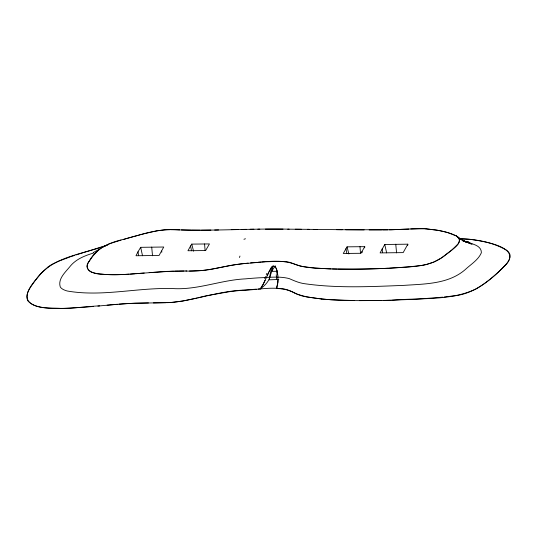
<?xml version="1.0" encoding="UTF-8"?>
<svg xmlns="http://www.w3.org/2000/svg" width="537" height="537" viewBox="0 0 537 537"><rect width="100%" height="100%" fill="white"/><g stroke="black" fill="none" stroke-linecap="round" stroke-linejoin="round"><path stroke-width="0.81" d="M280.046 288.671L276.468 288.53L277.904 282.207L277.911 275.454L276.602 269.292L275.528 267.245L274.353 266.292A1.611 1.53 -38.5 0 0 273.528 266.218L272.789 266.5M364.69 247.846L364.744 246.658L347.063 246.845L343.264 253.471L360.945 253.283L364.744 246.658M278.045 280.207L277.569 284.597L276.468 288.53L277.3 287.872M407.724 245.328L407.845 244.181L384.767 244.483L380.089 252.907L403.166 252.612L407.845 244.181M272.944 265.956L272.017 271.339L277.038 271.279M272.118 266.929L270.527 272.319L269.158 279.831L278.831 279.475M239.428 257.505L239.979 256.062M267.151 275.783L268.862 272.091M265.01 280.515L268.319 273.232M265.09 280.348L263.09 284.409M264.654 281.274L264.835 280.898M264.473 281.656L263.372 283.872M268.889 272.037L270.641 268.869M269.111 271.601L270.4 269.252A16.311 14.546 -42.8 0 1 270.923 268.554M263.184 284.234L260.371 288.926L258.337 289.04M262.801 284.946L260.371 288.926A84.027 29.703 -5.7 0 0 269.373 278.643L271.93 270.695L275.367 265.822M138.029 251.746L135.995 255.746L159.073 255.451L163.751 247.02L140.674 247.322L138.029 251.746L138.519 255.431M190.601 245.946L187.957 250.739L205.631 250.557L209.443 243.932L191.763 244.113L190.601 245.946L191.487 250.826M270.87 268.52L273.313 266.271A1.712 1.624 -39 0 1 273.763 266.198L274.702 266.466A2.866 2.712 -35.7 0 1 275.004 266.688L275.098 266.775A8.357 7.847 -8.9 0 1 276.629 269.608A20.117 18.735 4 0 1 277.146 271.158M34.764 281.12C31.072 286.657 24.615 293.665 27.743 300.76C35.872 309.366 49.612 307.654 60.574 308.379A86.598 30.609 -5.7 0 0 70.038 308.178L93.183 306.513M35.019 280.777L41.268 273.273L48.122 266.949M502.457 268.158C505.794 264.459 510.606 260.452 510.036 254.974A44.685 15.795 -5.7 0 0 506.532 250.215C492.604 242.066 476.004 239.113 460.001 238.878M502.095 268.527C494.208 276.246 485.623 283.375 476.071 288.96C450.06 301.257 419.652 297.612 391.755 300.277M441.468 257.8L447.543 253.504A193.891 68.535 -5.7 0 0 451.63 250.215L457.86 244.127A47.719 16.869 -5.7 0 0 458.974 242.462L459.612 239.891A25.662 9.069 -5.7 0 0 458.417 237.495L455.92 235.696L451.617 233.837A68.911 24.36 -5.7 0 0 447.791 232.622L445.488 231.991A85.47 30.213 -5.7 0 0 438.078 230.366L425.727 228.782M440.937 258.143L433.762 262.116L426.385 264.519A25.219 8.914 -5.7 0 1 423.136 265.164L422.431 265.285M93.196 252.598L98.633 249.618M69.75 257.055L58.285 261.338L52.223 264.231A42.658 15.076 -5.7 0 0 50.149 265.5L49.384 266.016A60.688 21.453 -5.7 0 0 48.122 266.949M70.461 256.814L74.69 255.37M93.445 253.068C85.081 255.592 76.536 258.901 70.669 265.694C66.004 271.695 57.6 278.535 60.251 286.899A25.93 9.169 -5.7 0 0 67.165 290.987C103.117 297.303 139.405 286.865 175.592 288.691C199.334 289.409 221.747 279.972 245.328 278.871A167.927 59.359 -5.7 0 1 258.841 277.817C268.909 277.548 279.314 276.005 289.195 278.596C294.142 280.737 299.096 282.972 304.499 283.69C337.411 288.416 370.866 286.644 403.972 285.369C425.572 283.885 449.798 284.18 466.673 268.299C471.969 263.633 478.521 259.445 481.374 252.739C481.561 244.785 470.593 243.751 464.921 241.516M243.939 239.274L245.463 238.764M75.972 254.941L106.326 245.422M111.938 242.966L121 240.153M107.756 245.013C83.235 254.363 51.874 256.216 35.784 279.777C0.537 320.562 82.497 305.976 99.627 305.909M123.664 239.374L126.45 238.569A339.941 120.16 -5.7 0 1 135.237 236.119L140.164 234.797M140.822 234.629L144.393 233.702M145.386 233.447L156.972 230.809L164.711 229.802A23.158 8.183 -5.7 0 1 167.316 229.695L170.075 229.682M197.824 297.82L205.752 295.894M196.884 298.048L182.667 301.116L172.041 302.418M206.329 295.759L229.708 291.658A126.839 44.833 -5.7 0 1 238.388 290.665L241.2 290.383M421.699 265.406L408.704 266.896L389.399 268.191M235.394 264.654L234.004 264.869A67.89 23.997 -5.7 0 0 227.728 265.963L211.981 269.178A44.846 15.848 -5.7 0 1 207.436 269.903M235.857 264.587L248.175 263.103M206.651 270.01L205.866 270.111A34.153 12.069 -5.7 0 1 201.791 270.527L189.474 270.97M442.757 297.156L415.712 299.27L383.74 300.465M97.902 306.07L117.375 304.257M241.912 290.316C258.438 290.121 276.602 284.838 292.316 291.833M107.098 305.191L128.585 303.459L148.447 302.942M273.763 266.198L273.548 266.218A2.121 2.014 -38.8 0 0 272.897 266.446M250.497 262.888L257.136 262.338M144.238 273.031C128.726 274.192 113.012 275.85 97.506 273.642A28.374 10.028 -5.7 0 1 93.666 272.809C88.934 272.239 85.047 267.272 88.263 262.801A94.962 33.569 -5.7 0 1 88.665 262.029L93.216 255.659L98.922 249.732A66.575 23.534 -5.7 0 1 100.976 248.087L108.145 244.315A50.767 17.943 -5.7 0 1 111.327 243.174M149.179 272.621L173.565 271.138M119.026 304.123L135.223 303.17L166.255 302.727M135.841 273.709L166.557 271.386L186.789 270.99M135.015 273.769L130.437 274.098M258.055 262.271L260.848 262.076M256.29 289.168L250.135 289.604A179.405 63.413 -5.7 0 0 244.073 290.114C217.962 290.92 193.367 301.183 167.41 302.687M171.35 302.472L153.394 302.922M261.781 262.016L265.036 261.821M129.128 274.179C119.959 274.743 110.736 275.004 101.574 274.172C94.223 274.253 82.06 270.151 89.249 261.049C96.338 248.054 110.354 242.133 124.161 239.227A334.658 118.294 -5.7 0 1 138.063 235.354C151.541 231.306 165.517 228.621 179.627 229.903M408.872 229.077L389.379 229.809M265.62 261.788L279.119 261.378L286.738 261.788A16.862 5.961 -5.7 0 1 290.235 262.533L299.854 265.909M410.758 228.97L424.633 228.722L436.01 229.997A84.356 29.817 -5.7 0 1 447.704 232.595L456.403 235.965L462.471 240.106L460.625 238.958L467.143 242.543L458.242 237.844M388.546 268.232L383.66 268.453M382.23 268.513L369.342 268.923A323.784 114.448 -5.7 0 1 352.735 269.165L338.021 269.084M390.547 300.311C362.428 300.619 333.994 301.693 306.184 296.773C297.008 295.874 289.906 288.597 280.549 288.705M231.272 229.641L237.958 229.487M214.659 230.031L218.572 229.943M174.693 271.111L178.526 271.051M241.214 229.427L246.376 229.333M210.907 230.105L201.415 230.219M381.78 300.498L359.535 300.613M250.094 229.272L253.907 229.225M387.929 229.829L382.633 229.883M289.114 229.178C253.189 228.42 217.284 230.897 181.365 229.95M179.197 271.044L184.023 271.004M257.827 229.185L259.821 229.165M185.782 270.997C205.664 272.286 224.62 265.506 244.181 263.519C260.23 262.821 277.173 258.7 292.853 263.513M381.653 229.89L369.174 229.91M265.406 229.138L283.033 229.145M200.227 230.219L191.951 230.172M287.738 229.171L309.07 229.346M364.146 229.89L336.504 229.655M295.269 229.225L301.458 229.279M307.406 229.333L317.253 229.433M345.714 229.749L391.681 229.762L417.947 228.655A37.436 13.23 -5.7 0 1 425.734 228.769M313.279 229.393L342.331 229.715M170.659 229.688L191.306 230.165M337.155 269.071L332.423 268.97M354.42 300.559L331.262 299.747A130.209 46.028 -5.7 0 1 321.643 299.002M331.107 268.93L314.924 268.064L303.915 266.721A49.196 17.392 -5.7 0 1 300.378 266.037M321.65 298.995L306.701 296.88L297.525 294.35A50.397 17.815 -5.7 0 1 294.88 293.175M463.612 241.079L468.888 242.14L463.444 241.039M463.713 241.22L466.854 242.012L462.33 240.704M464.028 241.241L471.882 243.59M468.754 242.858L462.31 240.227L471.963 244.389M293.457 263.774C304.66 268.346 317.119 268.07 328.986 268.862C355.387 269.581 381.827 269.037 408.154 266.943C421.028 266.198 434.446 264.05 444.71 255.585C448.919 251.155 466.183 242.852 456.403 235.965M294.484 292.987L292.665 292.021M460.269 238.898L465.002 241.355M347.063 246.845L348.869 253.988M191.763 244.113L193.562 251.222M277.186 271.145L277.448 272.293M384.767 244.483L386.64 252.867M140.674 247.322L142.527 255.76M345.929 248.631L346.835 253.538M382.109 248.92L382.606 252.578M395.756 244.261L396.581 252.887M151.709 247.101L152.508 255.773M204.57 243.939L205.067 250.269M359.991 246.664L360.481 253.008M161.724 251.027L161.798 252.256M362.079 251.497L362.086 252.726M460.068 238.878A40 14.137 -5.7 0 1 471.164 239.435C483.582 241.462 525.582 247.295 503.511 267.077C489.388 281.247 472.459 294.907 451.597 296.095A96.734 34.193 -5.7 0 1 444.119 297.008M270.943 268.325A6.921 6.551 -38.6 0 1 272.682 266.359M270.333 269.218A16.311 14.687 -42.1 0 1 270.809 268.487M266.835 273.387A58.419 5.31 -67.5 0 1 266.278 274.649M276.219 274.87A37.758 29.052 55.2 0 1 276.568 279.112M276.73 272.353A33.227 28.844 37.7 0 1 277.213 275.038M270.561 268.829A7.981 7.558 -38.6 0 1 272.702 266.204M265.667 276.562A55.982 12.136 -69.9 0 1 264.734 278.643"/></g></svg>
